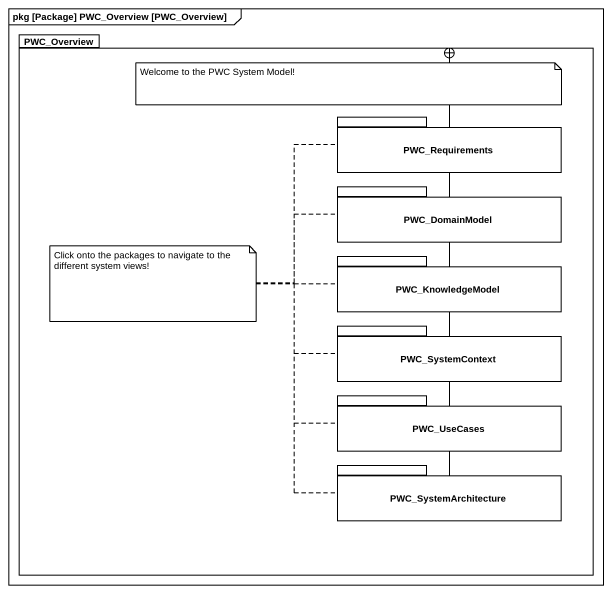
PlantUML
@startuml
mainframe pkg [Package] PWC_Overview [PWC_Overview]
package PWC_Overview {
  package PWC_Requirements {
  }
  package PWC_DomainModel {
  }
  package PWC_KnowledgeModel {
  }
  package PWC_SystemContext {
  }
  package PWC_UseCases {
  }
  package PWC_SystemArchitecture {
  }
}
PWC_Requirements --+ PWC_Overview
PWC_DomainModel --+ PWC_Overview
PWC_KnowledgeModel -left-+ PWC_Overview
PWC_SystemContext -left-+ PWC_Overview
PWC_UseCases -up-+ PWC_Overview
PWC_SystemArchitecture -up-+ PWC_Overview
note as N1
  Welcome to the PWC System Model!
end note
note as N2
  Click onto the packages to navigate to the different system views!
end note
N2 .. PWC_Requirements
N2 .. PWC_DomainModel
N2 .. PWC_KnowledgeModel
N2 .. PWC_SystemContext
N2 .. PWC_UseCases
N2 .. PWC_SystemArchitecture
@enduml
